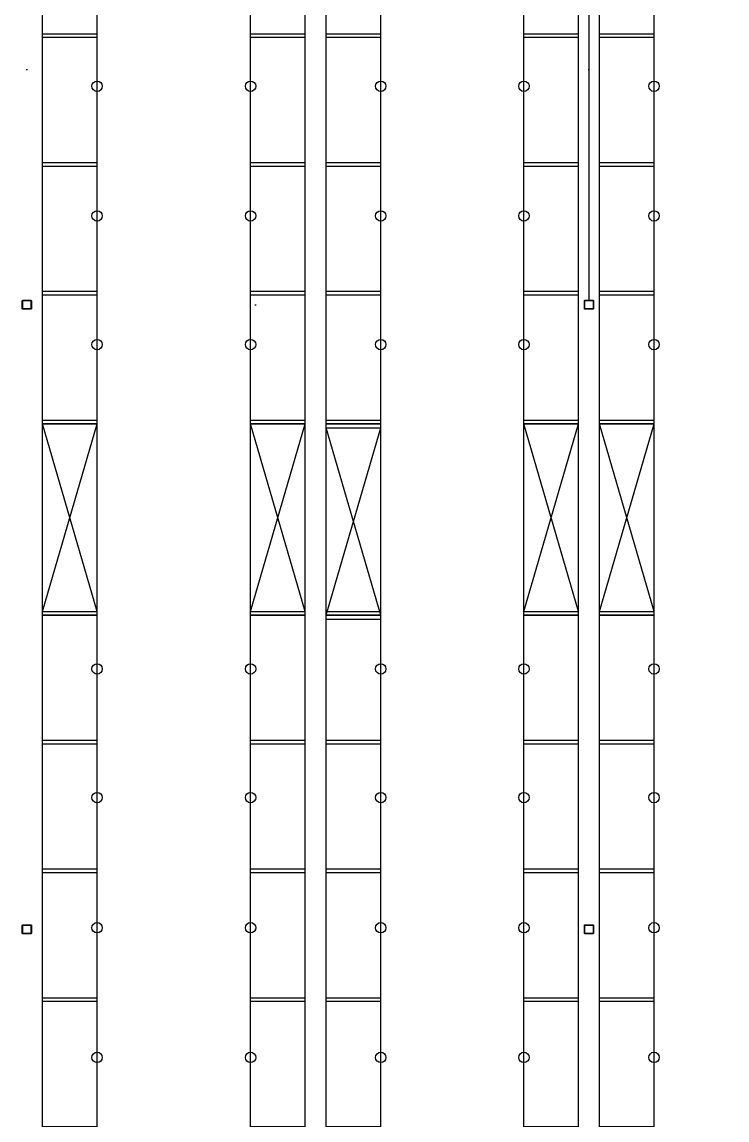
# Model space of a CAD drawing. Header units: millimetres. Extents: x 626570 to 643256, y 6233 to 11343.
# Drawn here: x 631844 to 632386, y 8820 to 9664 of the extents above; entities that cross this region are included whole.
import ezdxf

# ---------------------------------------------------------------- set-up
doc = ezdxf.new("R2010")
doc.units = ezdxf.units.MM
doc.header["$LTSCALE"] = 4000
doc.header["$MEASUREMENT"] = 0
doc.linetypes.add('DASHDOT', pattern=[1, 0.5, -0.25, 0, -0.25])
doc.layers.get('0').update_dxf_attribs({"linetype": 'CONTINUOUS'})
for name, color, linetype in [('1', 4, 'DASHDOT'), ('LIGHTS', 50, 'CONTINUOUS'), ('MASTERFOUNDATION_1', 4, 'DASHDOT'), ('MASTERFOUNDATION_25', 7, 'CONTINUOUS'), ('RACK', 170, 'CONTINUOUS')]:
    doc.layers.add(name, color=color, linetype=linetype)
doc.styles.get("Standard").update_dxf_attribs({"font": 'simplex.shx'})

# ---------------------------------------------------------------- blocks, each defined once
blk = doc.blocks.new('R96X42')
for p, q in [((0, 0), (0, 42)), ((0, 42), (3, 42)), ((3, 42), (3, 0)), ((3, 42), (99, 42)), ((3, 42), (3, 0)), ((99, 0), (99, 42)), ((99, 0), (99, 42)), ((99, 42), (102, 42)), ((102, 42), (102, 0)), ((0, 0), (3, 0)), ((3, 0), (99, 0)), ((99, 0), (102, 0))]:
    blk.add_line(p, q)
at = {"width": 0.9, "flags": 1}
blk.add_attdef('RACK_TYPE', (18.2, 8.88), '', height=2, dxfattribs=at)
blk = doc.blocks.new('TN12X42')
for p, q in [((0, 0), (0, 150)), ((0, 150), (42, 150)), ((0, 3), (42, 147)), ((42, 3), (0, 147)), ((0, 147), (42, 147)), ((42, 0), (42, 150)), ((0, 3), (42, 3)), ((0, 0), (42, 0))]:
    blk.add_line(p, q)
at = {"width": 0.9, "flags": 1}
blk.add_attdef('RACK_TYPE', (22.24, 6.58), '', height=3, rotation=90, dxfattribs=at)

msp = doc.modelspace()

# ---------------------------------------------------------------- linework, layer by layer
at = {"layer": '1', "linetype": 'Continuous'}
msp.add_line((632279.85, 9922.61), (632279.85, 9450.6), dxfattribs=at)
at = {"layer": 'LIGHTS'}
for centre in [(631901.83, 9614.58), (632019.83, 9614.58), (632119.83, 9614.58), (632229.85, 9614.58), (632329.85, 9614.58), (631901.83, 9514.85), (632019.83, 9514.85), (632119.83, 9514.85), (632229.85, 9514.85), (632329.85, 9514.85), (631901.83, 9415.98), (632019.83, 9415.98), (632119.83, 9415.98), (632229.85, 9415.98), (632329.85, 9415.98), (631901.83, 9166.66), (632019.83, 9166.66), (632119.83, 9166.66), (632229.85, 9166.66), (632329.85, 9166.66), (631901.83, 9067.78), (632019.83, 9067.78), (632119.83, 9067.78), (632229.85, 9067.78), (632329.85, 9067.78), (631901.83, 8967.81), (632019.83, 8967.81), (632119.83, 8967.81), (632229.85, 8967.81), (632329.85, 8967.81), (631901.83, 8868.09), (632019.83, 8868.09), (632119.83, 8868.09), (632229.85, 8868.09), (632329.85, 8868.09)]:
    msp.add_circle(centre, 3.99, dxfattribs=at)
at = {"layer": 'MASTERFOUNDATION_1', "linetype": 'DASHDOT'}
for p, q in [((631847.84, 6627.53), (631847.84, 11123.23)), ((632279.85, 6627.53), (632279.85, 11123.23)), ((643023.86, 9446.61), (626796.64, 9446.61)), ((643023.86, 8966.61), (626796.64, 8966.61))]:
    msp.add_line(p, q, dxfattribs=at)
at = {"layer": 'MASTERFOUNDATION_25', "linetype": 'Continuous', "flags": 128}
for points in [[(631844.96, 9450.11), (631850.72, 9450.11), (631850.74, 9450.11), (631850.76, 9450.11), (631850.78, 9450.1), (631850.8, 9450.1), (631850.83, 9450.1), (631850.85, 9450.09), (631850.87, 9450.09), (631850.89, 9450.08), (631850.91, 9450.08), (631850.93, 9450.07), (631850.95, 9450.06), (631850.97, 9450.05), (631850.99, 9450.05), (631851.01, 9450.04), (631851.03, 9450.02), (631851.05, 9450.01), (631851.07, 9450), (631851.08, 9449.99), (631851.1, 9449.98), (631851.12, 9449.96), (631851.13, 9449.95), (631851.15, 9449.93), (631851.16, 9449.92), (631851.18, 9449.9), (631851.19, 9449.89), (631851.21, 9449.87), (631851.22, 9449.85), (631851.23, 9449.83), (631851.24, 9449.82), (631851.26, 9449.8), (631851.27, 9449.78), (631851.28, 9449.76), (631851.29, 9449.74), (631851.29, 9449.72), (631851.3, 9449.7), (631851.31, 9449.68), (631851.32, 9449.66), (631851.32, 9449.64), (631851.33, 9449.62), (631851.33, 9449.59), (631851.33, 9449.57), (631851.34, 9449.55), (631851.34, 9449.53), (631851.34, 9449.51), (631851.34, 9449.49), (631851.34, 9443.73), (631851.34, 9443.71), (631851.34, 9443.69), (631851.34, 9443.66), (631851.33, 9443.64), (631851.33, 9443.62), (631851.33, 9443.6), (631851.32, 9443.58), (631851.32, 9443.56), (631851.31, 9443.54), (631851.3, 9443.52), (631851.29, 9443.5), (631851.29, 9443.48), (631851.28, 9443.46), (631851.27, 9443.44), (631851.26, 9443.42), (631851.24, 9443.4), (631851.23, 9443.38), (631851.22, 9443.36), (631851.21, 9443.35), (631851.19, 9443.33), (631851.18, 9443.31), (631851.16, 9443.3), (631851.15, 9443.28), (631851.13, 9443.27), (631851.12, 9443.25), (631851.1, 9443.24), (631851.08, 9443.23), (631851.07, 9443.21), (631851.05, 9443.2), (631851.03, 9443.19), (631851.01, 9443.18), (631850.99, 9443.17), (631850.97, 9443.16), (631850.95, 9443.15), (631850.93, 9443.15), (631850.91, 9443.14), (631850.89, 9443.13), (631850.87, 9443.13), (631850.85, 9443.12), (631850.83, 9443.12), (631850.8, 9443.11), (631850.78, 9443.11), (631850.76, 9443.11), (631850.74, 9443.11), (631850.72, 9443.11), (631844.96, 9443.11), (631844.94, 9443.11), (631844.92, 9443.11), (631844.9, 9443.11), (631844.87, 9443.11), (631844.85, 9443.12), (631844.83, 9443.12), (631844.81, 9443.13), (631844.79, 9443.13), (631844.77, 9443.14), (631844.75, 9443.15), (631844.73, 9443.15), (631844.71, 9443.16), (631844.69, 9443.17), (631844.67, 9443.18), (631844.65, 9443.19), (631844.63, 9443.2), (631844.61, 9443.21), (631844.6, 9443.23), (631844.58, 9443.24), (631844.56, 9443.25), (631844.54, 9443.27), (631844.53, 9443.28), (631844.51, 9443.3), (631844.5, 9443.31), (631844.48, 9443.33), (631844.47, 9443.35), (631844.46, 9443.36), (631844.45, 9443.38), (631844.43, 9443.4), (631844.42, 9443.42), (631844.41, 9443.44), (631844.4, 9443.46), (631844.39, 9443.48), (631844.38, 9443.5), (631844.38, 9443.52), (631844.37, 9443.54), (631844.36, 9443.56), (631844.36, 9443.58), (631844.35, 9443.6), (631844.35, 9443.62), (631844.35, 9443.64), (631844.34, 9443.66), (631844.34, 9443.69), (631844.34, 9443.71), (631844.34, 9443.73), (631844.34, 9449.49), (631844.34, 9449.51), (631844.34, 9449.53), (631844.34, 9449.55), (631844.35, 9449.57), (631844.35, 9449.59), (631844.35, 9449.62), (631844.36, 9449.64), (631844.36, 9449.66), (631844.37, 9449.68), (631844.38, 9449.7), (631844.38, 9449.72), (631844.39, 9449.74), (631844.4, 9449.76), (631844.41, 9449.78), (631844.42, 9449.8), (631844.43, 9449.82), (631844.45, 9449.83), (631844.46, 9449.85), (631844.47, 9449.87), (631844.48, 9449.89), (631844.5, 9449.9), (631844.51, 9449.92), (631844.53, 9449.93), (631844.54, 9449.95), (631844.56, 9449.96), (631844.58, 9449.98), (631844.6, 9449.99), (631844.61, 9450), (631844.63, 9450.01), (631844.65, 9450.02), (631844.67, 9450.04), (631844.69, 9450.05), (631844.71, 9450.05), (631844.73, 9450.06), (631844.75, 9450.07), (631844.77, 9450.08), (631844.79, 9450.08), (631844.81, 9450.09), (631844.83, 9450.09), (631844.85, 9450.1), (631844.87, 9450.1), (631844.9, 9450.1), (631844.92, 9450.11), (631844.94, 9450.11), (631844.96, 9450.11)], [(631844.96, 9449.8), (631850.72, 9449.8), (631850.73, 9449.8), (631850.74, 9449.79), (631850.75, 9449.79), (631850.76, 9449.79), (631850.77, 9449.79), (631850.78, 9449.79), (631850.79, 9449.79), (631850.8, 9449.78), (631850.81, 9449.78), (631850.82, 9449.78), (631850.83, 9449.77), (631850.84, 9449.77), (631850.85, 9449.76), (631850.86, 9449.76), (631850.87, 9449.75), (631850.88, 9449.75), (631850.89, 9449.74), (631850.9, 9449.74), (631850.91, 9449.73), (631850.92, 9449.72), (631850.92, 9449.72), (631850.93, 9449.71), (631850.94, 9449.7), (631850.95, 9449.69), (631850.95, 9449.69), (631850.96, 9449.68), (631850.97, 9449.67), (631850.97, 9449.66), (631850.98, 9449.65), (631850.98, 9449.64), (631850.99, 9449.63), (631850.99, 9449.62), (631851, 9449.61), (631851, 9449.6), (631851.01, 9449.59), (631851.01, 9449.58), (631851.01, 9449.57), (631851.02, 9449.56), (631851.02, 9449.55), (631851.02, 9449.54), (631851.02, 9449.53), (631851.02, 9449.52), (631851.03, 9449.51), (631851.03, 9449.5), (631851.03, 9449.49), (631851.03, 9443.73), (631851.03, 9443.72), (631851.03, 9443.71), (631851.02, 9443.7), (631851.02, 9443.69), (631851.02, 9443.68), (631851.02, 9443.67), (631851.02, 9443.66), (631851.01, 9443.64), (631851.01, 9443.63), (631851.01, 9443.62), (631851, 9443.61), (631851, 9443.6), (631850.99, 9443.59), (631850.99, 9443.58), (631850.98, 9443.58), (631850.98, 9443.57), (631850.97, 9443.56), (631850.97, 9443.55), (631850.96, 9443.54), (631850.95, 9443.53), (631850.95, 9443.52), (631850.94, 9443.52), (631850.93, 9443.51), (631850.92, 9443.5), (631850.92, 9443.49), (631850.91, 9443.49), (631850.9, 9443.48), (631850.89, 9443.47), (631850.88, 9443.47), (631850.87, 9443.46), (631850.86, 9443.46), (631850.85, 9443.45), (631850.84, 9443.45), (631850.83, 9443.44), (631850.82, 9443.44), (631850.81, 9443.44), (631850.8, 9443.43), (631850.79, 9443.43), (631850.78, 9443.43), (631850.77, 9443.43), (631850.76, 9443.42), (631850.75, 9443.42), (631850.74, 9443.42), (631850.73, 9443.42), (631850.72, 9443.42), (631844.96, 9443.42), (631844.95, 9443.42), (631844.94, 9443.42), (631844.93, 9443.42), (631844.92, 9443.42), (631844.91, 9443.43), (631844.9, 9443.43), (631844.89, 9443.43), (631844.88, 9443.43), (631844.87, 9443.44), (631844.86, 9443.44), (631844.85, 9443.44), (631844.84, 9443.45), (631844.83, 9443.45), (631844.82, 9443.46), (631844.81, 9443.46), (631844.8, 9443.47), (631844.79, 9443.47), (631844.78, 9443.48), (631844.77, 9443.49), (631844.76, 9443.49), (631844.75, 9443.5), (631844.75, 9443.51), (631844.74, 9443.52), (631844.73, 9443.52), (631844.72, 9443.53), (631844.72, 9443.54), (631844.71, 9443.55), (631844.7, 9443.56), (631844.7, 9443.57), (631844.69, 9443.58), (631844.69, 9443.58), (631844.68, 9443.59), (631844.68, 9443.6), (631844.67, 9443.61), (631844.67, 9443.62), (631844.67, 9443.63), (631844.66, 9443.64), (631844.66, 9443.66), (631844.66, 9443.67), (631844.66, 9443.68), (631844.66, 9443.69), (631844.65, 9443.7), (631844.65, 9443.71), (631844.65, 9443.72), (631844.65, 9443.73), (631844.65, 9449.49), (631844.65, 9449.5), (631844.65, 9449.51), (631844.65, 9449.52), (631844.66, 9449.53), (631844.66, 9449.54), (631844.66, 9449.55), (631844.66, 9449.56), (631844.66, 9449.57), (631844.67, 9449.58), (631844.67, 9449.59), (631844.67, 9449.6), (631844.68, 9449.61), (631844.68, 9449.62), (631844.69, 9449.63), (631844.69, 9449.64), (631844.7, 9449.65), (631844.7, 9449.66), (631844.71, 9449.67), (631844.72, 9449.68), (631844.72, 9449.69), (631844.73, 9449.69), (631844.74, 9449.7), (631844.75, 9449.71), (631844.75, 9449.72), (631844.76, 9449.72), (631844.77, 9449.73), (631844.78, 9449.74), (631844.79, 9449.74), (631844.8, 9449.75), (631844.81, 9449.75), (631844.82, 9449.76), (631844.83, 9449.76), (631844.84, 9449.77), (631844.85, 9449.77), (631844.86, 9449.78), (631844.87, 9449.78), (631844.88, 9449.78), (631844.89, 9449.79), (631844.9, 9449.79), (631844.91, 9449.79), (631844.92, 9449.79), (631844.93, 9449.79), (631844.94, 9449.79), (631844.95, 9449.8), (631844.96, 9449.8)], [(632276.97, 9450.11), (632282.73, 9450.11), (632282.75, 9450.11), (632282.77, 9450.11), (632282.79, 9450.1), (632282.81, 9450.1), (632282.83, 9450.1), (632282.85, 9450.09), (632282.88, 9450.09), (632282.9, 9450.08), (632282.92, 9450.08), (632282.94, 9450.07), (632282.96, 9450.06), (632282.98, 9450.05), (632283, 9450.05), (632283.02, 9450.04), (632283.04, 9450.02), (632283.05, 9450.01), (632283.07, 9450), (632283.09, 9449.99), (632283.11, 9449.98), (632283.12, 9449.96), (632283.14, 9449.95), (632283.16, 9449.93), (632283.17, 9449.92), (632283.19, 9449.9), (632283.2, 9449.89), (632283.22, 9449.87), (632283.23, 9449.85), (632283.24, 9449.83), (632283.25, 9449.82), (632283.26, 9449.8), (632283.27, 9449.78), (632283.28, 9449.76), (632283.29, 9449.74), (632283.3, 9449.72), (632283.31, 9449.7), (632283.32, 9449.68), (632283.32, 9449.66), (632283.33, 9449.64), (632283.33, 9449.62), (632283.34, 9449.59), (632283.34, 9449.57), (632283.34, 9449.55), (632283.35, 9449.53), (632283.35, 9449.51), (632283.35, 9449.49), (632283.35, 9443.73), (632283.35, 9443.71), (632283.35, 9443.69), (632283.34, 9443.66), (632283.34, 9443.64), (632283.34, 9443.62), (632283.33, 9443.6), (632283.33, 9443.58), (632283.32, 9443.56), (632283.32, 9443.54), (632283.31, 9443.52), (632283.3, 9443.5), (632283.29, 9443.48), (632283.28, 9443.46), (632283.27, 9443.44), (632283.26, 9443.42), (632283.25, 9443.4), (632283.24, 9443.38), (632283.23, 9443.36), (632283.22, 9443.35), (632283.2, 9443.33), (632283.19, 9443.31), (632283.17, 9443.3), (632283.16, 9443.28), (632283.14, 9443.27), (632283.12, 9443.25), (632283.11, 9443.24), (632283.09, 9443.23), (632283.07, 9443.21), (632283.05, 9443.2), (632283.04, 9443.19), (632283.02, 9443.18), (632283, 9443.17), (632282.98, 9443.16), (632282.96, 9443.15), (632282.94, 9443.15), (632282.92, 9443.14), (632282.9, 9443.13), (632282.88, 9443.13), (632282.85, 9443.12), (632282.83, 9443.12), (632282.81, 9443.11), (632282.79, 9443.11), (632282.77, 9443.11), (632282.75, 9443.11), (632282.73, 9443.11), (632276.97, 9443.11), (632276.95, 9443.11), (632276.93, 9443.11), (632276.9, 9443.11), (632276.88, 9443.11), (632276.86, 9443.12), (632276.84, 9443.12), (632276.82, 9443.13), (632276.8, 9443.13), (632276.78, 9443.14), (632276.76, 9443.15), (632276.74, 9443.15), (632276.72, 9443.16), (632276.7, 9443.17), (632276.68, 9443.18), (632276.66, 9443.19), (632276.64, 9443.2), (632276.62, 9443.21), (632276.6, 9443.23), (632276.59, 9443.24), (632276.57, 9443.25), (632276.55, 9443.27), (632276.54, 9443.28), (632276.52, 9443.3), (632276.51, 9443.31), (632276.49, 9443.33), (632276.48, 9443.35), (632276.47, 9443.36), (632276.45, 9443.38), (632276.44, 9443.4), (632276.43, 9443.42), (632276.42, 9443.44), (632276.41, 9443.46), (632276.4, 9443.48), (632276.39, 9443.5), (632276.38, 9443.52), (632276.38, 9443.54), (632276.37, 9443.56), (632276.37, 9443.58), (632276.36, 9443.6), (632276.36, 9443.62), (632276.35, 9443.64), (632276.35, 9443.66), (632276.35, 9443.69), (632276.35, 9443.71), (632276.35, 9443.73), (632276.35, 9449.49), (632276.35, 9449.51), (632276.35, 9449.53), (632276.35, 9449.55), (632276.35, 9449.57), (632276.36, 9449.59), (632276.36, 9449.62), (632276.37, 9449.64), (632276.37, 9449.66), (632276.38, 9449.68), (632276.38, 9449.7), (632276.39, 9449.72), (632276.4, 9449.74), (632276.41, 9449.76), (632276.42, 9449.78), (632276.43, 9449.8), (632276.44, 9449.82), (632276.45, 9449.83), (632276.47, 9449.85), (632276.48, 9449.87), (632276.49, 9449.89), (632276.51, 9449.9), (632276.52, 9449.92), (632276.54, 9449.93), (632276.55, 9449.95), (632276.57, 9449.96), (632276.59, 9449.98), (632276.6, 9449.99), (632276.62, 9450), (632276.64, 9450.01), (632276.66, 9450.02), (632276.68, 9450.04), (632276.7, 9450.05), (632276.72, 9450.05), (632276.74, 9450.06), (632276.76, 9450.07), (632276.78, 9450.08), (632276.8, 9450.08), (632276.82, 9450.09), (632276.84, 9450.09), (632276.86, 9450.1), (632276.88, 9450.1), (632276.9, 9450.1), (632276.93, 9450.11), (632276.95, 9450.11), (632276.97, 9450.11)], [(632276.97, 9449.8), (632282.73, 9449.8), (632282.74, 9449.8), (632282.75, 9449.79), (632282.76, 9449.79), (632282.77, 9449.79), (632282.78, 9449.79), (632282.79, 9449.79), (632282.8, 9449.79), (632282.81, 9449.78), (632282.82, 9449.78), (632282.83, 9449.78), (632282.84, 9449.77), (632282.85, 9449.77), (632282.86, 9449.76), (632282.87, 9449.76), (632282.88, 9449.75), (632282.89, 9449.75), (632282.9, 9449.74), (632282.91, 9449.74), (632282.92, 9449.73), (632282.92, 9449.72), (632282.93, 9449.72), (632282.94, 9449.71), (632282.95, 9449.7), (632282.95, 9449.69), (632282.96, 9449.69), (632282.97, 9449.68), (632282.98, 9449.67), (632282.98, 9449.66), (632282.99, 9449.65), (632282.99, 9449.64), (632283, 9449.63), (632283, 9449.62), (632283.01, 9449.61), (632283.01, 9449.6), (632283.02, 9449.59), (632283.02, 9449.58), (632283.02, 9449.57), (632283.02, 9449.56), (632283.03, 9449.55), (632283.03, 9449.54), (632283.03, 9449.53), (632283.03, 9449.52), (632283.03, 9449.51), (632283.03, 9449.5), (632283.03, 9449.49), (632283.03, 9443.73), (632283.03, 9443.72), (632283.03, 9443.71), (632283.03, 9443.7), (632283.03, 9443.69), (632283.03, 9443.68), (632283.03, 9443.67), (632283.02, 9443.66), (632283.02, 9443.64), (632283.02, 9443.63), (632283.02, 9443.62), (632283.01, 9443.61), (632283.01, 9443.6), (632283, 9443.59), (632283, 9443.58), (632282.99, 9443.58), (632282.99, 9443.57), (632282.98, 9443.56), (632282.98, 9443.55), (632282.97, 9443.54), (632282.96, 9443.53), (632282.95, 9443.52), (632282.95, 9443.52), (632282.94, 9443.51), (632282.93, 9443.5), (632282.92, 9443.49), (632282.92, 9443.49), (632282.91, 9443.48), (632282.9, 9443.47), (632282.89, 9443.47), (632282.88, 9443.46), (632282.87, 9443.46), (632282.86, 9443.45), (632282.85, 9443.45), (632282.84, 9443.44), (632282.83, 9443.44), (632282.82, 9443.44), (632282.81, 9443.43), (632282.8, 9443.43), (632282.79, 9443.43), (632282.78, 9443.43), (632282.77, 9443.42), (632282.76, 9443.42), (632282.75, 9443.42), (632282.74, 9443.42), (632282.73, 9443.42), (632276.97, 9443.42), (632276.96, 9443.42), (632276.95, 9443.42), (632276.94, 9443.42), (632276.93, 9443.42), (632276.91, 9443.43), (632276.9, 9443.43), (632276.89, 9443.43), (632276.88, 9443.43), (632276.87, 9443.44), (632276.86, 9443.44), (632276.85, 9443.44), (632276.84, 9443.45), (632276.83, 9443.45), (632276.82, 9443.46), (632276.81, 9443.46), (632276.81, 9443.47), (632276.8, 9443.47), (632276.79, 9443.48), (632276.78, 9443.49), (632276.77, 9443.49), (632276.76, 9443.5), (632276.75, 9443.51), (632276.75, 9443.52), (632276.74, 9443.52), (632276.73, 9443.53), (632276.73, 9443.54), (632276.72, 9443.55), (632276.71, 9443.56), (632276.71, 9443.57), (632276.7, 9443.58), (632276.7, 9443.58), (632276.69, 9443.59), (632276.69, 9443.6), (632276.68, 9443.61), (632276.68, 9443.62), (632276.68, 9443.63), (632276.67, 9443.64), (632276.67, 9443.66), (632276.67, 9443.67), (632276.66, 9443.68), (632276.66, 9443.69), (632276.66, 9443.7), (632276.66, 9443.71), (632276.66, 9443.72), (632276.66, 9443.73), (632276.66, 9449.49), (632276.66, 9449.5), (632276.66, 9449.51), (632276.66, 9449.52), (632276.66, 9449.53), (632276.66, 9449.54), (632276.67, 9449.55), (632276.67, 9449.56), (632276.67, 9449.57), (632276.68, 9449.58), (632276.68, 9449.59), (632276.68, 9449.6), (632276.69, 9449.61), (632276.69, 9449.62), (632276.7, 9449.63), (632276.7, 9449.64), (632276.71, 9449.65), (632276.71, 9449.66), (632276.72, 9449.67), (632276.73, 9449.68), (632276.73, 9449.69), (632276.74, 9449.69), (632276.75, 9449.7), (632276.75, 9449.71), (632276.76, 9449.72), (632276.77, 9449.72), (632276.78, 9449.73), (632276.79, 9449.74), (632276.8, 9449.74), (632276.81, 9449.75), (632276.81, 9449.75), (632276.82, 9449.76), (632276.83, 9449.76), (632276.84, 9449.77), (632276.85, 9449.77), (632276.86, 9449.78), (632276.87, 9449.78), (632276.88, 9449.78), (632276.89, 9449.79), (632276.9, 9449.79), (632276.91, 9449.79), (632276.93, 9449.79), (632276.94, 9449.79), (632276.95, 9449.79), (632276.96, 9449.8), (632276.97, 9449.8)], [(631844.96, 8970.11), (631850.72, 8970.11), (631850.74, 8970.11), (631850.76, 8970.11), (631850.78, 8970.1), (631850.8, 8970.1), (631850.83, 8970.1), (631850.85, 8970.09), (631850.87, 8970.09), (631850.89, 8970.08), (631850.91, 8970.08), (631850.93, 8970.07), (631850.95, 8970.06), (631850.97, 8970.05), (631850.99, 8970.05), (631851.01, 8970.04), (631851.03, 8970.02), (631851.05, 8970.01), (631851.07, 8970), (631851.08, 8969.99), (631851.1, 8969.98), (631851.12, 8969.96), (631851.13, 8969.95), (631851.15, 8969.93), (631851.16, 8969.92), (631851.18, 8969.9), (631851.19, 8969.89), (631851.21, 8969.87), (631851.22, 8969.85), (631851.23, 8969.83), (631851.24, 8969.82), (631851.26, 8969.8), (631851.27, 8969.78), (631851.28, 8969.76), (631851.29, 8969.74), (631851.29, 8969.72), (631851.3, 8969.7), (631851.31, 8969.68), (631851.32, 8969.66), (631851.32, 8969.64), (631851.33, 8969.62), (631851.33, 8969.59), (631851.33, 8969.57), (631851.34, 8969.55), (631851.34, 8969.53), (631851.34, 8969.51), (631851.34, 8969.49), (631851.34, 8963.73), (631851.34, 8963.71), (631851.34, 8963.69), (631851.34, 8963.66), (631851.33, 8963.64), (631851.33, 8963.62), (631851.33, 8963.6), (631851.32, 8963.58), (631851.32, 8963.56), (631851.31, 8963.54), (631851.3, 8963.52), (631851.29, 8963.5), (631851.29, 8963.48), (631851.28, 8963.46), (631851.27, 8963.44), (631851.26, 8963.42), (631851.24, 8963.4), (631851.23, 8963.38), (631851.22, 8963.36), (631851.21, 8963.35), (631851.19, 8963.33), (631851.18, 8963.31), (631851.16, 8963.3), (631851.15, 8963.28), (631851.13, 8963.27), (631851.12, 8963.25), (631851.1, 8963.24), (631851.08, 8963.23), (631851.07, 8963.21), (631851.05, 8963.2), (631851.03, 8963.19), (631851.01, 8963.18), (631850.99, 8963.17), (631850.97, 8963.16), (631850.95, 8963.15), (631850.93, 8963.15), (631850.91, 8963.14), (631850.89, 8963.13), (631850.87, 8963.13), (631850.85, 8963.12), (631850.83, 8963.12), (631850.8, 8963.11), (631850.78, 8963.11), (631850.76, 8963.11), (631850.74, 8963.11), (631850.72, 8963.11), (631844.96, 8963.11), (631844.94, 8963.11), (631844.92, 8963.11), (631844.9, 8963.11), (631844.87, 8963.11), (631844.85, 8963.12), (631844.83, 8963.12), (631844.81, 8963.13), (631844.79, 8963.13), (631844.77, 8963.14), (631844.75, 8963.15), (631844.73, 8963.15), (631844.71, 8963.16), (631844.69, 8963.17), (631844.67, 8963.18), (631844.65, 8963.19), (631844.63, 8963.2), (631844.61, 8963.21), (631844.6, 8963.23), (631844.58, 8963.24), (631844.56, 8963.25), (631844.54, 8963.27), (631844.53, 8963.28), (631844.51, 8963.3), (631844.5, 8963.31), (631844.48, 8963.33), (631844.47, 8963.35), (631844.46, 8963.36), (631844.45, 8963.38), (631844.43, 8963.4), (631844.42, 8963.42), (631844.41, 8963.44), (631844.4, 8963.46), (631844.39, 8963.48), (631844.38, 8963.5), (631844.38, 8963.52), (631844.37, 8963.54), (631844.36, 8963.56), (631844.36, 8963.58), (631844.35, 8963.6), (631844.35, 8963.62), (631844.35, 8963.64), (631844.34, 8963.66), (631844.34, 8963.69), (631844.34, 8963.71), (631844.34, 8963.73), (631844.34, 8969.49), (631844.34, 8969.51), (631844.34, 8969.53), (631844.34, 8969.55), (631844.35, 8969.57), (631844.35, 8969.59), (631844.35, 8969.62), (631844.36, 8969.64), (631844.36, 8969.66), (631844.37, 8969.68), (631844.38, 8969.7), (631844.38, 8969.72), (631844.39, 8969.74), (631844.4, 8969.76), (631844.41, 8969.78), (631844.42, 8969.8), (631844.43, 8969.82), (631844.45, 8969.83), (631844.46, 8969.85), (631844.47, 8969.87), (631844.48, 8969.89), (631844.5, 8969.9), (631844.51, 8969.92), (631844.53, 8969.93), (631844.54, 8969.95), (631844.56, 8969.96), (631844.58, 8969.98), (631844.6, 8969.99), (631844.61, 8970), (631844.63, 8970.01), (631844.65, 8970.02), (631844.67, 8970.04), (631844.69, 8970.05), (631844.71, 8970.05), (631844.73, 8970.06), (631844.75, 8970.07), (631844.77, 8970.08), (631844.79, 8970.08), (631844.81, 8970.09), (631844.83, 8970.09), (631844.85, 8970.1), (631844.87, 8970.1), (631844.9, 8970.1), (631844.92, 8970.11), (631844.94, 8970.11), (631844.96, 8970.11)], [(631844.96, 8969.8), (631850.72, 8969.8), (631850.73, 8969.8), (631850.74, 8969.79), (631850.75, 8969.79), (631850.76, 8969.79), (631850.77, 8969.79), (631850.78, 8969.79), (631850.79, 8969.79), (631850.8, 8969.78), (631850.81, 8969.78), (631850.82, 8969.78), (631850.83, 8969.77), (631850.84, 8969.77), (631850.85, 8969.76), (631850.86, 8969.76), (631850.87, 8969.75), (631850.88, 8969.75), (631850.89, 8969.74), (631850.9, 8969.74), (631850.91, 8969.73), (631850.92, 8969.72), (631850.92, 8969.72), (631850.93, 8969.71), (631850.94, 8969.7), (631850.95, 8969.69), (631850.95, 8969.69), (631850.96, 8969.68), (631850.97, 8969.67), (631850.97, 8969.66), (631850.98, 8969.65), (631850.98, 8969.64), (631850.99, 8969.63), (631850.99, 8969.62), (631851, 8969.61), (631851, 8969.6), (631851.01, 8969.59), (631851.01, 8969.58), (631851.01, 8969.57), (631851.02, 8969.56), (631851.02, 8969.55), (631851.02, 8969.54), (631851.02, 8969.53), (631851.02, 8969.52), (631851.03, 8969.51), (631851.03, 8969.5), (631851.03, 8969.49), (631851.03, 8963.73), (631851.03, 8963.72), (631851.03, 8963.71), (631851.02, 8963.7), (631851.02, 8963.69), (631851.02, 8963.68), (631851.02, 8963.67), (631851.02, 8963.66), (631851.01, 8963.64), (631851.01, 8963.63), (631851.01, 8963.62), (631851, 8963.61), (631851, 8963.6), (631850.99, 8963.59), (631850.99, 8963.58), (631850.98, 8963.58), (631850.98, 8963.57), (631850.97, 8963.56), (631850.97, 8963.55), (631850.96, 8963.54), (631850.95, 8963.53), (631850.95, 8963.52), (631850.94, 8963.52), (631850.93, 8963.51), (631850.92, 8963.5), (631850.92, 8963.49), (631850.91, 8963.49), (631850.9, 8963.48), (631850.89, 8963.47), (631850.88, 8963.47), (631850.87, 8963.46), (631850.86, 8963.46), (631850.85, 8963.45), (631850.84, 8963.45), (631850.83, 8963.44), (631850.82, 8963.44), (631850.81, 8963.44), (631850.8, 8963.43), (631850.79, 8963.43), (631850.78, 8963.43), (631850.77, 8963.43), (631850.76, 8963.42), (631850.75, 8963.42), (631850.74, 8963.42), (631850.73, 8963.42), (631850.72, 8963.42), (631844.96, 8963.42), (631844.95, 8963.42), (631844.94, 8963.42), (631844.93, 8963.42), (631844.92, 8963.42), (631844.91, 8963.43), (631844.9, 8963.43), (631844.89, 8963.43), (631844.88, 8963.43), (631844.87, 8963.44), (631844.86, 8963.44), (631844.85, 8963.44), (631844.84, 8963.45), (631844.83, 8963.45), (631844.82, 8963.46), (631844.81, 8963.46), (631844.8, 8963.47), (631844.79, 8963.47), (631844.78, 8963.48), (631844.77, 8963.49), (631844.76, 8963.49), (631844.75, 8963.5), (631844.75, 8963.51), (631844.74, 8963.52), (631844.73, 8963.52), (631844.72, 8963.53), (631844.72, 8963.54), (631844.71, 8963.55), (631844.7, 8963.56), (631844.7, 8963.57), (631844.69, 8963.58), (631844.69, 8963.58), (631844.68, 8963.59), (631844.68, 8963.6), (631844.67, 8963.61), (631844.67, 8963.62), (631844.67, 8963.63), (631844.66, 8963.64), (631844.66, 8963.66), (631844.66, 8963.67), (631844.66, 8963.68), (631844.66, 8963.69), (631844.65, 8963.7), (631844.65, 8963.71), (631844.65, 8963.72), (631844.65, 8963.73), (631844.65, 8969.49), (631844.65, 8969.5), (631844.65, 8969.51), (631844.65, 8969.52), (631844.66, 8969.53), (631844.66, 8969.54), (631844.66, 8969.55), (631844.66, 8969.56), (631844.66, 8969.57), (631844.67, 8969.58), (631844.67, 8969.59), (631844.67, 8969.6), (631844.68, 8969.61), (631844.68, 8969.62), (631844.69, 8969.63), (631844.69, 8969.64), (631844.7, 8969.65), (631844.7, 8969.66), (631844.71, 8969.67), (631844.72, 8969.68), (631844.72, 8969.69), (631844.73, 8969.69), (631844.74, 8969.7), (631844.75, 8969.71), (631844.75, 8969.72), (631844.76, 8969.72), (631844.77, 8969.73), (631844.78, 8969.74), (631844.79, 8969.74), (631844.8, 8969.75), (631844.81, 8969.75), (631844.82, 8969.76), (631844.83, 8969.76), (631844.84, 8969.77), (631844.85, 8969.77), (631844.86, 8969.78), (631844.87, 8969.78), (631844.88, 8969.78), (631844.89, 8969.79), (631844.9, 8969.79), (631844.91, 8969.79), (631844.92, 8969.79), (631844.93, 8969.79), (631844.94, 8969.79), (631844.95, 8969.8), (631844.96, 8969.8)], [(632276.97, 8970.11), (632282.73, 8970.11), (632282.75, 8970.11), (632282.77, 8970.11), (632282.79, 8970.1), (632282.81, 8970.1), (632282.83, 8970.1), (632282.85, 8970.09), (632282.88, 8970.09), (632282.9, 8970.08), (632282.92, 8970.08), (632282.94, 8970.07), (632282.96, 8970.06), (632282.98, 8970.05), (632283, 8970.05), (632283.02, 8970.04), (632283.04, 8970.02), (632283.05, 8970.01), (632283.07, 8970), (632283.09, 8969.99), (632283.11, 8969.98), (632283.12, 8969.96), (632283.14, 8969.95), (632283.16, 8969.93), (632283.17, 8969.92), (632283.19, 8969.9), (632283.2, 8969.89), (632283.22, 8969.87), (632283.23, 8969.85), (632283.24, 8969.83), (632283.25, 8969.82), (632283.26, 8969.8), (632283.27, 8969.78), (632283.28, 8969.76), (632283.29, 8969.74), (632283.3, 8969.72), (632283.31, 8969.7), (632283.32, 8969.68), (632283.32, 8969.66), (632283.33, 8969.64), (632283.33, 8969.62), (632283.34, 8969.59), (632283.34, 8969.57), (632283.34, 8969.55), (632283.35, 8969.53), (632283.35, 8969.51), (632283.35, 8969.49), (632283.35, 8963.73), (632283.35, 8963.71), (632283.35, 8963.69), (632283.34, 8963.66), (632283.34, 8963.64), (632283.34, 8963.62), (632283.33, 8963.6), (632283.33, 8963.58), (632283.32, 8963.56), (632283.32, 8963.54), (632283.31, 8963.52), (632283.3, 8963.5), (632283.29, 8963.48), (632283.28, 8963.46), (632283.27, 8963.44), (632283.26, 8963.42), (632283.25, 8963.4), (632283.24, 8963.38), (632283.23, 8963.36), (632283.22, 8963.35), (632283.2, 8963.33), (632283.19, 8963.31), (632283.17, 8963.3), (632283.16, 8963.28), (632283.14, 8963.27), (632283.12, 8963.25), (632283.11, 8963.24), (632283.09, 8963.23), (632283.07, 8963.21), (632283.05, 8963.2), (632283.04, 8963.19), (632283.02, 8963.18), (632283, 8963.17), (632282.98, 8963.16), (632282.96, 8963.15), (632282.94, 8963.15), (632282.92, 8963.14), (632282.9, 8963.13), (632282.88, 8963.13), (632282.85, 8963.12), (632282.83, 8963.12), (632282.81, 8963.11), (632282.79, 8963.11), (632282.77, 8963.11), (632282.75, 8963.11), (632282.73, 8963.11), (632276.97, 8963.11), (632276.95, 8963.11), (632276.93, 8963.11), (632276.9, 8963.11), (632276.88, 8963.11), (632276.86, 8963.12), (632276.84, 8963.12), (632276.82, 8963.13), (632276.8, 8963.13), (632276.78, 8963.14), (632276.76, 8963.15), (632276.74, 8963.15), (632276.72, 8963.16), (632276.7, 8963.17), (632276.68, 8963.18), (632276.66, 8963.19), (632276.64, 8963.2), (632276.62, 8963.21), (632276.6, 8963.23), (632276.59, 8963.24), (632276.57, 8963.25), (632276.55, 8963.27), (632276.54, 8963.28), (632276.52, 8963.3), (632276.51, 8963.31), (632276.49, 8963.33), (632276.48, 8963.35), (632276.47, 8963.36), (632276.45, 8963.38), (632276.44, 8963.4), (632276.43, 8963.42), (632276.42, 8963.44), (632276.41, 8963.46), (632276.4, 8963.48), (632276.39, 8963.5), (632276.38, 8963.52), (632276.38, 8963.54), (632276.37, 8963.56), (632276.37, 8963.58), (632276.36, 8963.6), (632276.36, 8963.62), (632276.35, 8963.64), (632276.35, 8963.66), (632276.35, 8963.69), (632276.35, 8963.71), (632276.35, 8963.73), (632276.35, 8969.49), (632276.35, 8969.51), (632276.35, 8969.53), (632276.35, 8969.55), (632276.35, 8969.57), (632276.36, 8969.59), (632276.36, 8969.62), (632276.37, 8969.64), (632276.37, 8969.66), (632276.38, 8969.68), (632276.38, 8969.7), (632276.39, 8969.72), (632276.4, 8969.74), (632276.41, 8969.76), (632276.42, 8969.78), (632276.43, 8969.8), (632276.44, 8969.82), (632276.45, 8969.83), (632276.47, 8969.85), (632276.48, 8969.87), (632276.49, 8969.89), (632276.51, 8969.9), (632276.52, 8969.92), (632276.54, 8969.93), (632276.55, 8969.95), (632276.57, 8969.96), (632276.59, 8969.98), (632276.6, 8969.99), (632276.62, 8970), (632276.64, 8970.01), (632276.66, 8970.02), (632276.68, 8970.04), (632276.7, 8970.05), (632276.72, 8970.05), (632276.74, 8970.06), (632276.76, 8970.07), (632276.78, 8970.08), (632276.8, 8970.08), (632276.82, 8970.09), (632276.84, 8970.09), (632276.86, 8970.1), (632276.88, 8970.1), (632276.9, 8970.1), (632276.93, 8970.11), (632276.95, 8970.11), (632276.97, 8970.11)], [(632276.97, 8969.8), (632282.73, 8969.8), (632282.74, 8969.8), (632282.75, 8969.79), (632282.76, 8969.79), (632282.77, 8969.79), (632282.78, 8969.79), (632282.79, 8969.79), (632282.8, 8969.79), (632282.81, 8969.78), (632282.82, 8969.78), (632282.83, 8969.78), (632282.84, 8969.77), (632282.85, 8969.77), (632282.86, 8969.76), (632282.87, 8969.76), (632282.88, 8969.75), (632282.89, 8969.75), (632282.9, 8969.74), (632282.91, 8969.74), (632282.92, 8969.73), (632282.92, 8969.72), (632282.93, 8969.72), (632282.94, 8969.71), (632282.95, 8969.7), (632282.95, 8969.69), (632282.96, 8969.69), (632282.97, 8969.68), (632282.98, 8969.67), (632282.98, 8969.66), (632282.99, 8969.65), (632282.99, 8969.64), (632283, 8969.63), (632283, 8969.62), (632283.01, 8969.61), (632283.01, 8969.6), (632283.02, 8969.59), (632283.02, 8969.58), (632283.02, 8969.57), (632283.02, 8969.56), (632283.03, 8969.55), (632283.03, 8969.54), (632283.03, 8969.53), (632283.03, 8969.52), (632283.03, 8969.51), (632283.03, 8969.5), (632283.03, 8969.49), (632283.03, 8963.73), (632283.03, 8963.72), (632283.03, 8963.71), (632283.03, 8963.7), (632283.03, 8963.69), (632283.03, 8963.68), (632283.03, 8963.67), (632283.02, 8963.66), (632283.02, 8963.64), (632283.02, 8963.63), (632283.02, 8963.62), (632283.01, 8963.61), (632283.01, 8963.6), (632283, 8963.59), (632283, 8963.58), (632282.99, 8963.58), (632282.99, 8963.57), (632282.98, 8963.56), (632282.98, 8963.55), (632282.97, 8963.54), (632282.96, 8963.53), (632282.95, 8963.52), (632282.95, 8963.52), (632282.94, 8963.51), (632282.93, 8963.5), (632282.92, 8963.49), (632282.92, 8963.49), (632282.91, 8963.48), (632282.9, 8963.47), (632282.89, 8963.47), (632282.88, 8963.46), (632282.87, 8963.46), (632282.86, 8963.45), (632282.85, 8963.45), (632282.84, 8963.44), (632282.83, 8963.44), (632282.82, 8963.44), (632282.81, 8963.43), (632282.8, 8963.43), (632282.79, 8963.43), (632282.78, 8963.43), (632282.77, 8963.42), (632282.76, 8963.42), (632282.75, 8963.42), (632282.74, 8963.42), (632282.73, 8963.42), (632276.97, 8963.42), (632276.96, 8963.42), (632276.95, 8963.42), (632276.94, 8963.42), (632276.93, 8963.42), (632276.91, 8963.43), (632276.9, 8963.43), (632276.89, 8963.43), (632276.88, 8963.43), (632276.87, 8963.44), (632276.86, 8963.44), (632276.85, 8963.44), (632276.84, 8963.45), (632276.83, 8963.45), (632276.82, 8963.46), (632276.81, 8963.46), (632276.81, 8963.47), (632276.8, 8963.47), (632276.79, 8963.48), (632276.78, 8963.49), (632276.77, 8963.49), (632276.76, 8963.5), (632276.75, 8963.51), (632276.75, 8963.52), (632276.74, 8963.52), (632276.73, 8963.53), (632276.73, 8963.54), (632276.72, 8963.55), (632276.71, 8963.56), (632276.71, 8963.57), (632276.7, 8963.58), (632276.7, 8963.58), (632276.69, 8963.59), (632276.69, 8963.6), (632276.68, 8963.61), (632276.68, 8963.62), (632276.68, 8963.63), (632276.67, 8963.64), (632276.67, 8963.66), (632276.67, 8963.67), (632276.66, 8963.68), (632276.66, 8963.69), (632276.66, 8963.7), (632276.66, 8963.71), (632276.66, 8963.72), (632276.66, 8963.73), (632276.66, 8969.49), (632276.66, 8969.5), (632276.66, 8969.51), (632276.66, 8969.52), (632276.66, 8969.53), (632276.66, 8969.54), (632276.67, 8969.55), (632276.67, 8969.56), (632276.67, 8969.57), (632276.68, 8969.58), (632276.68, 8969.59), (632276.68, 8969.6), (632276.69, 8969.61), (632276.69, 8969.62), (632276.7, 8969.63), (632276.7, 8969.64), (632276.71, 8969.65), (632276.71, 8969.66), (632276.72, 8969.67), (632276.73, 8969.68), (632276.73, 8969.69), (632276.74, 8969.69), (632276.75, 8969.7), (632276.75, 8969.71), (632276.76, 8969.72), (632276.77, 8969.72), (632276.78, 8969.73), (632276.79, 8969.74), (632276.8, 8969.74), (632276.81, 8969.75), (632276.81, 8969.75), (632276.82, 8969.76), (632276.83, 8969.76), (632276.84, 8969.77), (632276.85, 8969.77), (632276.86, 8969.78), (632276.87, 8969.78), (632276.88, 8969.78), (632276.89, 8969.79), (632276.9, 8969.79), (632276.91, 8969.79), (632276.93, 8969.79), (632276.94, 8969.79), (632276.95, 8969.79), (632276.96, 8969.8), (632276.97, 8969.8)]]:
    msp.add_lwpolyline(points, close=True, dxfattribs=at)

# ---------------------------------------------------------------- block references
at = {"layer": 'RACK', "rotation": 90}
for p in [(631901.83, 9651.97), (632061.83, 9651.97), (632119.83, 9651.97), (632271.85, 9651.97), (632329.85, 9651.97), (631901.83, 9552.97), (632061.83, 9552.97), (632119.83, 9552.97), (632271.85, 9552.97), (632329.85, 9552.97), (631901.83, 9453.97), (632061.83, 9453.97), (632119.83, 9453.97), (632271.85, 9453.97), (632329.85, 9453.97), (631901.83, 9354.97), (632061.83, 9354.97), (632119.83, 9354.97), (632271.85, 9354.97), (632329.85, 9354.97), (631901.83, 9108.97), (632061.83, 9108.97), (632119.83, 9108.97), (632271.85, 9108.97), (632329.85, 9108.97), (631901.83, 9009.97), (632061.83, 9009.97), (632119.83, 9009.97), (632271.85, 9009.97), (632329.85, 9009.97), (631901.83, 8910.97), (632061.83, 8910.97), (632119.83, 8910.97), (632271.85, 8910.97), (632329.85, 8910.97), (631901.83, 8811.97), (632061.83, 8811.97), (632119.83, 8811.97), (632271.85, 8811.97), (632329.85, 8811.97)]:
    msp.add_blockref('R96X42', p, dxfattribs=at)
at = {"layer": 'RACK'}
for p in [(631859.83, 9207.97), (632019.83, 9207.97), (632077.83, 9204.97), (632229.85, 9207.97), (632287.85, 9207.97)]:
    msp.add_blockref('TN12X42', p, dxfattribs=at)

doc.saveas('drawing.dxf')
